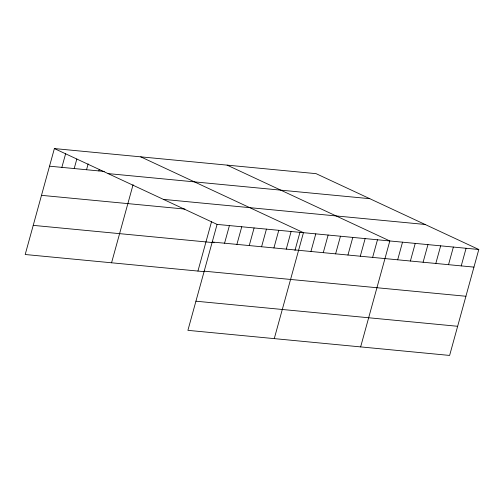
<?xml version="1.0" encoding="UTF-8"?>
<svg xmlns="http://www.w3.org/2000/svg" width="504" height="504" viewBox="0 0 504 504"><rect width="100%" height="100%" fill="white"/><g stroke="black" fill="none" stroke-linecap="round" stroke-linejoin="round"><path stroke-width="0.76" d="M478.8 249.493L217.079 224.4L187.904 330.341L449.618 355.433L478.8 249.493L316.096 173.659L54.382 148.567L25.2 254.507L204.662 271.713M61.866 167.372L65.709 153.424M74.201 168.556L76.835 159.012M86.543 169.741L88.156 163.863M98.878 170.919L99.282 169.451M111.567 262.786L133.081 184.672M197.933 271.07L211.548 221.653M224.564 243.205L229.421 225.584M236.905 244.39L241.756 226.768M249.241 245.574L254.098 227.953M261.582 246.752L266.433 229.131M273.918 247.936L278.775 230.315M286.259 249.121L291.11 231.5M294.947 250.45L299.911 232.439M274.271 338.619L303.446 232.684L140.748 156.851M310.93 251.483L315.788 233.862M323.272 252.668L328.123 235.047M335.607 253.852L340.465 236.231M347.949 255.037L352.8 237.416M360.284 256.221L365.142 238.594M372.626 257.399L377.477 239.778M360.637 346.903L389.819 240.962L227.115 165.129M397.675 259.799L402.526 242.178M410.388 261.022L415.239 243.401M423.095 262.238L427.953 244.616M435.809 263.46L440.666 245.839M448.522 264.676L453.373 247.054M461.236 265.898L466.087 248.277M49.524 166.188L104.278 171.442M108.07 173.597L369.791 198.683M163.391 199.376L425.111 224.469M41.498 195.338L184.93 209.084M212.228 242.021L473.949 267.114M33.226 225.364L214.187 242.714M204.202 271.171L465.916 296.257M195.93 301.197L457.645 326.29M54.382 148.567L217.079 224.4"/></g></svg>
